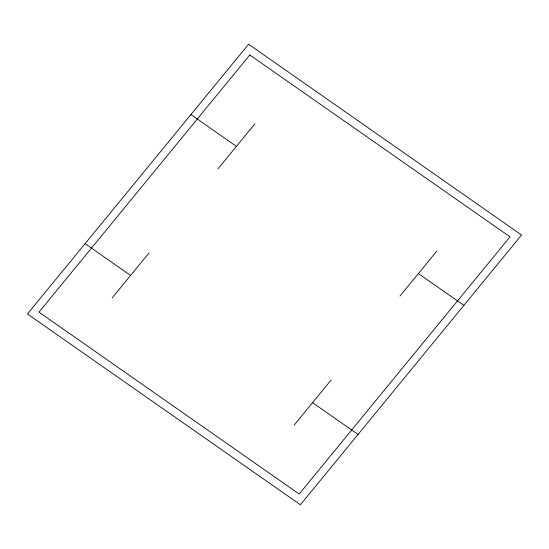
<?xml version="1.0" encoding="UTF-8"?>
<svg xmlns="http://www.w3.org/2000/svg" width="549" height="549" viewBox="0 0 549 549"><rect width="100%" height="100%" fill="white"/><g stroke="black" fill="none" stroke-linecap="round" stroke-linejoin="round"><path stroke-width="0.82" d="M112.168 297.929L149.026 252.972M218.001 168.831L254.86 123.875M294.14 425.125L330.999 380.169M399.974 296.028L436.832 251.071M190.942 114.556L236.434 146.35M418.4 273.553L463.891 305.347M85.109 243.653L130.6 275.447M312.566 402.65L358.058 434.444M248.601 44.222L27.45 313.987L300.399 504.778L521.55 235.013L248.601 44.222M249.809 54.969L38.979 312.141L299.191 494.031L510.021 236.859L249.809 54.969"/></g></svg>
